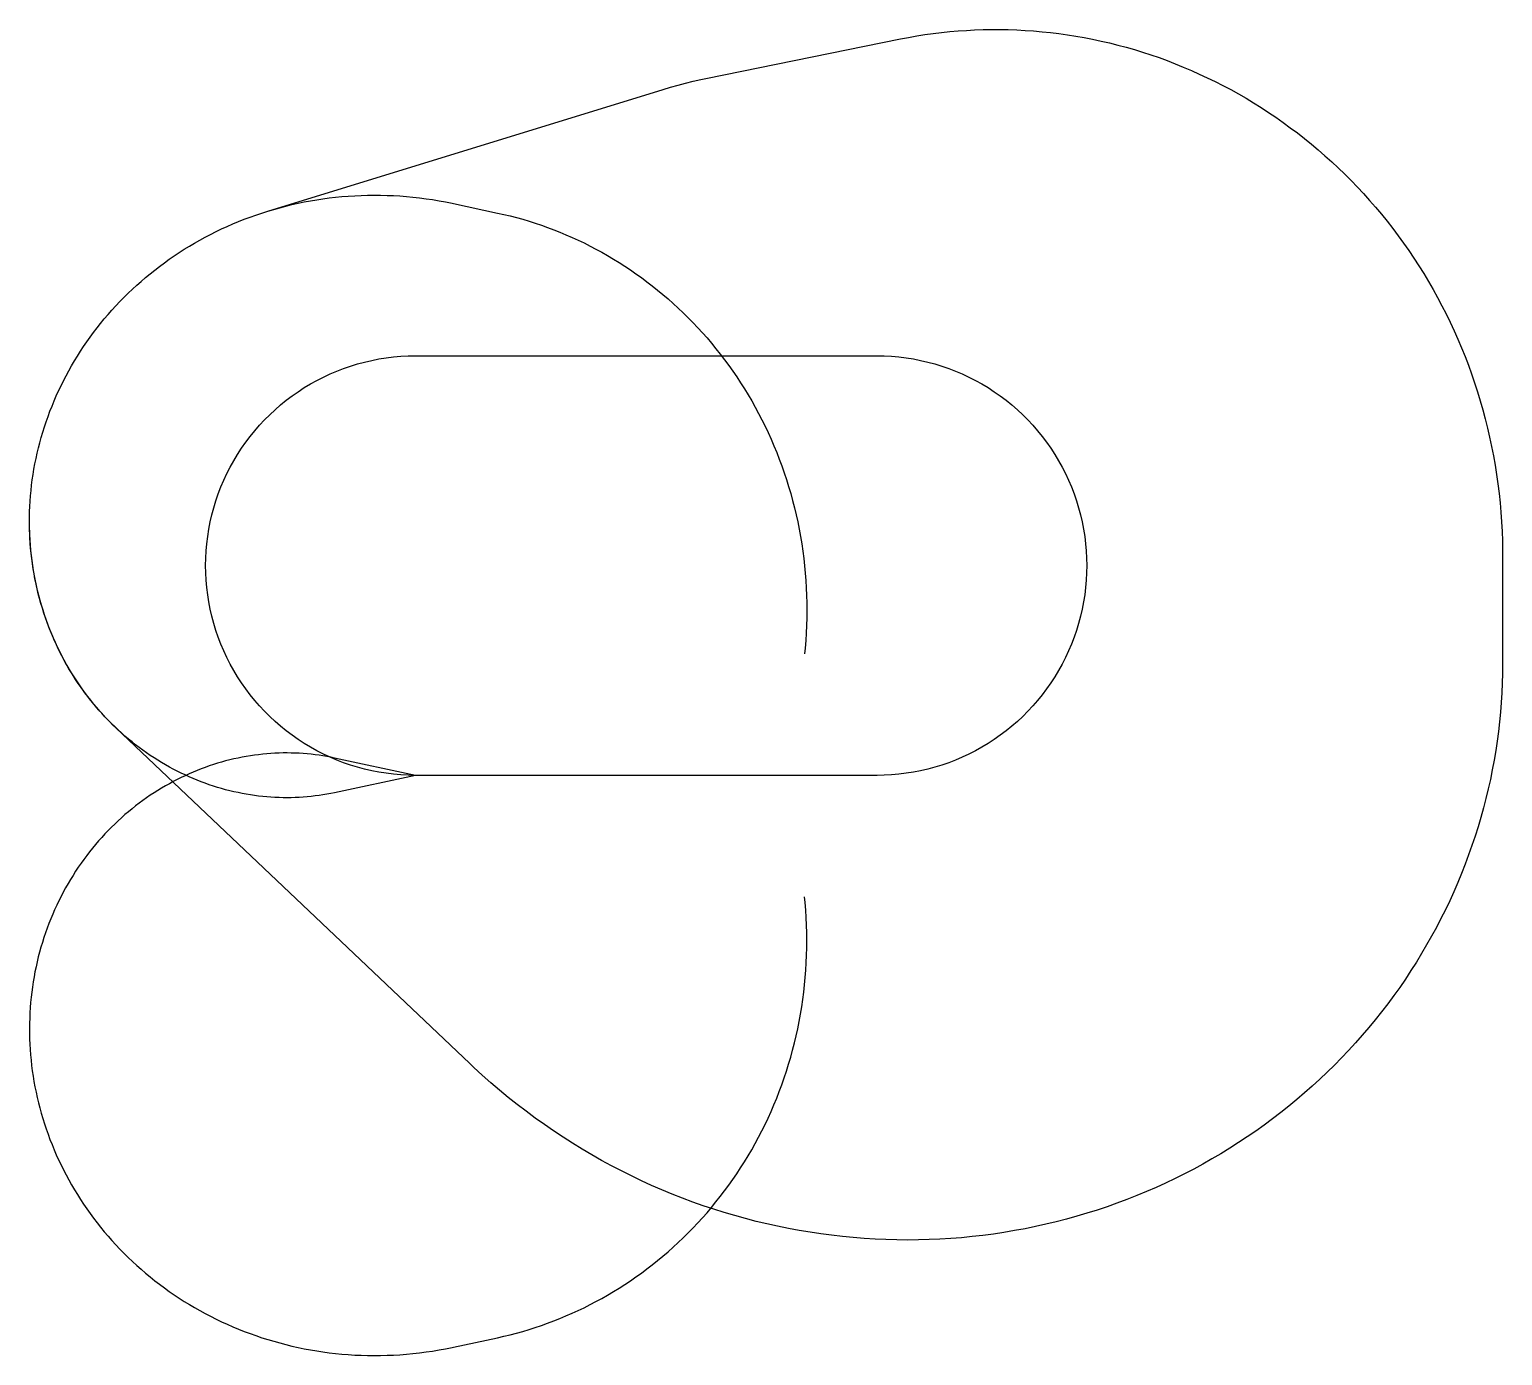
# Model space of a CAD drawing. Header units: metres. Extents: x -6255 to 17621, y -9405 to 12090.
import ezdxf

# ---------------------------------------------------------------- set-up
doc = ezdxf.new("R2010")
doc.units = ezdxf.units.M

msp = doc.modelspace()

# ---------------------------------------------------------------- linework, layer by layer
at = {"layer": 'NorminalTrack', "color": 1}
msp.add_lwpolyline([(0, 0), (0, 0), (-119, 2), (-237, 8), (-355, 19), (-473, 33), (-590, 52), (-707, 74), (-823, 101), (-937, 132), (-1051, 166), (-1163, 205), (-1274, 248), (-1383, 294), (-1491, 344), (-1596, 398), (-1700, 456), (-1802, 517), (-1901, 581), (-1999, 649), (-2093, 721), (-2186, 795), (-2275, 873), (-2362, 954), (-2446, 1038), (-2527, 1125), (-2605, 1215), (-2679, 1307), (-2751, 1402), (-2819, 1499), (-2883, 1598), (-2945, 1700), (-3002, 1804), (-3056, 1910), (-3106, 2017), (-3153, 2126), (-3195, 2237), (-3234, 2349), (-3268, 2463), (-3299, 2578), (-3326, 2693), (-3348, 2810), (-3367, 2927), (-3381, 3045), (-3392, 3163), (-3398, 3281), (-3400, 3400), (-3398, 3519), (-3392, 3637), (-3381, 3755), (-3367, 3873), (-3348, 3991), (-3326, 4107), (-3299, 4223), (-3268, 4337), (-3234, 4451), (-3195, 4563), (-3153, 4674), (-3106, 4783), (-3056, 4891), (-3002, 4996), (-2945, 5100), (-2883, 5202), (-2819, 5301), (-2751, 5399), (-2679, 5493), (-2605, 5586), (-2527, 5675), (-2446, 5762), (-2362, 5846), (-2275, 5927), (-2186, 6005), (-2093, 6079), (-1999, 6151), (-1901, 6219), (-1802, 6284), (-1700, 6345), (-1596, 6402), (-1491, 6456), (-1383, 6506), (-1274, 6553), (-1163, 6595), (-1051, 6634), (-937, 6668), (-823, 6699), (-707, 6726), (-590, 6749), (-473, 6767), (-355, 6782), (-237, 6792), (-119, 6798), (0, 6800), (0, 6800), (7482, 6800), (7482, 6800), (7600, 6798), (7719, 6792), (7837, 6782), (7955, 6767), (8072, 6749), (8189, 6726), (8304, 6699), (8419, 6668), (8532, 6634), (8645, 6595), (8755, 6553), (8865, 6506), (8972, 6456), (9078, 6402), (9182, 6345), (9284, 6284), (9383, 6219), (9480, 6151), (9575, 6079), (9667, 6005), (9757, 5927), (9844, 5846), (9928, 5762), (10009, 5675), (10086, 5586), (10161, 5493), (10232, 5399), (10301, 5301), (10365, 5202), (10426, 5100), (10484, 4996), (10538, 4891), (10588, 4783), (10634, 4674), (10677, 4563), (10715, 4451), (10750, 4337), (10781, 4223), (10808, 4107), (10830, 3991), (10849, 3873), (10863, 3755), (10874, 3637), (10880, 3519), (10882, 3400), (10880, 3281), (10874, 3163), (10863, 3045), (10849, 2927), (10830, 2810), (10808, 2693), (10781, 2578), (10750, 2463), (10715, 2349), (10677, 2237), (10634, 2126), (10588, 2017), (10538, 1910), (10484, 1804), (10426, 1700), (10365, 1598), (10301, 1499), (10232, 1402), (10161, 1307), (10086, 1215), (10009, 1125), (9928, 1038), (9844, 954), (9757, 873), (9667, 795), (9575, 721), (9480, 649), (9383, 581), (9284, 517), (9182, 456), (9078, 398), (8972, 344), (8865, 294), (8755, 248), (8645, 205), (8532, 166), (8419, 132), (8304, 101), (8189, 74), (8072, 52), (7955, 33), (7837, 19), (7719, 8), (7600, 2), (7482, 0), (0, 0)], dxfattribs=at)
at = {"layer": 'WindSpiral', "color": 5}
for points in [[(0, 0), (-1311, -281), (-1373, -294), (-1435, -306), (-1498, -316), (-1561, -326), (-1625, -334), (-1688, -342), (-1753, -348), (-1817, -353), (-1882, -357), (-1947, -360), (-2012, -362), (-2078, -363), (-2143, -363), (-2209, -361), (-2276, -358), (-2342, -354), (-2408, -349), (-2475, -343), (-2541, -335), (-2608, -327), (-2675, -317), (-2742, -306), (-2809, -294), (-2875, -280), (-2942, -265), (-3009, -250), (-3076, -233), (-3142, -214), (-3209, -195), (-3275, -174), (-3341, -152), (-3407, -129), (-3473, -104), (-3538, -79), (-3603, -52), (-3668, -24), (-3733, 6), (-3797, 36), (-3861, 68), (-3925, 101), (-3988, 135), (-4051, 170), (-4113, 207), (-4175, 245), (-4236, 284), (-4297, 324), (-4358, 365), (-4418, 408), (-4477, 451), (-4535, 496), (-4593, 542), (-4651, 589), (-4708, 637), (-4764, 687), (-4819, 737), (-4873, 789), (-4927, 841), (-4980, 895), (-5033, 950), (-5084, 1006), (-5135, 1063), (-5184, 1121), (-5233, 1180), (-5281, 1240), (-5328, 1301), (-5374, 1363), (-5419, 1426), (-5464, 1490), (-5507, 1555), (-5549, 1621), (-5590, 1688), (-5630, 1755), (-5669, 1824), (-5707, 1893), (-5743, 1963), (-5779, 2034), (-5813, 2106), (-5847, 2179), (-5879, 2252), (-5910, 2326), (-5939, 2401), (-5968, 2477), (-5995, 2553), (-6021, 2630), (-6046, 2708), (-6069, 2786), (-6091, 2865), (-6112, 2944), (-6131, 3024), (-6149, 3105), (-6166, 3186), (-6181, 3267), (-6195, 3349), (-6207, 3431), (-6218, 3514), (-6228, 3598), (-6236, 3681), (-6243, 3765), (-6248, 3849), (-6252, 3934), (-6255, 4019), (-6255, 4104), (-6255, 4189), (-6253, 4275), (-6249, 4360), (-6244, 4446), (-6238, 4532), (-6229, 4618), (-6220, 4704), (-6209, 4790), (-6196, 4877), (-6182, 4963), (-6166, 5049), (-6149, 5135), (-6130, 5221), (-6109, 5306), (-6087, 5392), (-6064, 5477), (-6039, 5563), (-6012, 5648), (-5984, 5732), (-5954, 5817), (-5923, 5901), (-5890, 5984), (-5856, 6068), (-5820, 6151), (-5783, 6233), (-5744, 6315), (-5703, 6396), (-5662, 6477), (-5618, 6558), (-5573, 6638), (-5527, 6717), (-5479, 6795), (-5429, 6873), (-5378, 6951), (-5326, 7027), (-5272, 7103), (-5217, 7178), (-5160, 7252), (-5102, 7325), (-5043, 7398), (-4982, 7470), (-4919, 7540), (-4856, 7610), (-4791, 7679), (-4724, 7747), (-4657, 7813), (-4588, 7879), (-4517, 7944), (-4446, 8007), (-4373, 8070), (-4299, 8131), (-4223, 8191), (-4147, 8250), (-4069, 8308), (-3990, 8365), (-3910, 8420), (-3829, 8474), (-3747, 8527), (-3663, 8578), (-3579, 8628), (-3493, 8676), (-3407, 8724), (-3319, 8769), (-3231, 8814), (-3141, 8857), (-3051, 8898), (-2960, 8938), (-2867, 8976), (-2774, 9013), (-2680, 9049), (-2586, 9082), (-2490, 9115), (-2394, 9145), (-2394, 9145), (4015, 11118), (4136, 11154), (4258, 11188), (4380, 11220), (4504, 11250), (4628, 11278), (4706, 11294), (7863, 11936), (7994, 11961), (8126, 11985), (8259, 12006), (8392, 12024), (8526, 12041), (8660, 12055), (8795, 12067), (8930, 12076), (9065, 12083), (9201, 12088), (9337, 12090), (9474, 12090), (9610, 12088), (9747, 12083), (9884, 12076), (10020, 12066), (10157, 12054), (10294, 12040), (10431, 12023), (10568, 12004), (10704, 11982), (10841, 11958), (10977, 11931), (11113, 11902), (11248, 11871), (11383, 11837), (11518, 11801), (11653, 11763), (11786, 11722), (11920, 11678), (12053, 11633), (12185, 11585), (12316, 11534), (12447, 11481), (12577, 11426), (12706, 11368), (12835, 11308), (12962, 11246), (13089, 11182), (13215, 11115), (13340, 11045), (13463, 10974), (13586, 10900), (13707, 10824), (13828, 10746), (13947, 10666), (14065, 10583), (14181, 10498), (14296, 10412), (14410, 10323), (14523, 10231), (14634, 10138), (14743, 10043), (14852, 9946), (14958, 9846), (15063, 9745), (15166, 9642), (15268, 9536), (15368, 9429), (15466, 9320), (15562, 9209), (15657, 9096), (15750, 8982), (15841, 8865), (15929, 8747), (16016, 8627), (16101, 8506), (16184, 8383), (16265, 8258), (16344, 8132), (16421, 8004), (16496, 7875), (16568, 7744), (16639, 7612), (16707, 7478), (16772, 7343), (16836, 7207), (16897, 7069), (16956, 6930), (17013, 6790), (17067, 6649), (17119, 6506), (17168, 6363), (17215, 6218), (17259, 6073), (17301, 5926), (17341, 5779), (17378, 5630), (17412, 5481), (17444, 5331), (17473, 5181), (17500, 5029), (17524, 4877), (17545, 4725), (17564, 4571), (17580, 4418), (17594, 4264), (17605, 4109), (17613, 3954), (17618, 3799), (17621, 3643), (17621, 3567), (17621, 1806), (17620, 1650), (17616, 1494), (17609, 1338), (17599, 1182), (17587, 1025), (17572, 869), (17554, 713), (17534, 556), (17510, 400), (17484, 245), (17455, 89), (17424, -66), (17389, -221), (17352, -375), (17313, -529), (17270, -683), (17225, -836), (17177, -988), (17126, -1139), (17072, -1290), (17016, -1441), (16957, -1590), (16896, -1738), (16832, -1886), (16765, -2033), (16695, -2178), (16623, -2323), (16549, -2467), (16471, -2609), (16391, -2750), (16309, -2890), (16224, -3029), (16136, -3166), (16046, -3303), (15954, -3437), (15859, -3570), (15761, -3702), (15661, -3832), (15559, -3961), (15455, -4088), (15348, -4213), (15238, -4336), (15127, -4458), (15013, -4578), (14897, -4696), (14779, -4812), (14658, -4926), (14536, -5039), (14411, -5149), (14285, -5257), (14156, -5363), (14025, -5467), (13892, -5569), (13758, -5669), (13621, -5766), (13483, -5861), (13343, -5954), (13201, -6045), (13057, -6133), (12911, -6218), (12764, -6302), (12616, -6382), (12465, -6461), (12313, -6536), (12160, -6609), (12005, -6680), (11849, -6748), (11691, -6813), (11533, -6876), (11372, -6936), (11211, -6993), (11049, -7047), (10885, -7099), (10720, -7148), (10554, -7193), (10387, -7237), (10220, -7277), (10051, -7314), (9882, -7349), (9711, -7380), (9540, -7409), (9369, -7435), (9196, -7457), (9024, -7477), (8850, -7494), (8676, -7507), (8502, -7518), (8327, -7526), (8152, -7530), (7977, -7532), (7801, -7530), (7626, -7526), (7450, -7518), (7274, -7507), (7098, -7493), (6922, -7476), (6747, -7456), (6571, -7433), (6396, -7407), (6221, -7378), (6046, -7345), (5871, -7310), (5698, -7271), (5524, -7230), (5351, -7185), (5179, -7137), (5007, -7086), (4836, -7032), (4666, -6976), (4497, -6916), (4328, -6853), (4161, -6787), (3994, -6718), (3829, -6646), (3664, -6571), (3501, -6493), (3339, -6412), (3178, -6328), (3018, -6241), (2860, -6152), (2703, -6059), (2548, -5964), (2394, -5866), (2241, -5765), (2090, -5662), (1941, -5555), (1794, -5446), (1648, -5335), (1505, -5220), (1363, -5103), (1222, -4983), (1084, -4861), (948, -4736), (880, -4672), (-4853, 769), (-4907, 821), (-4960, 875), (-5013, 929), (-5065, 985), (-5115, 1041), (-5166, 1099), (-5215, 1157), (-5263, 1217), (-5310, 1278), (-5357, 1339), (-5402, 1402), (-5447, 1466), (-5490, 1530), (-5533, 1596), (-5574, 1662), (-5615, 1729), (-5654, 1797), (-5692, 1867), (-5730, 1936), (-5766, 2007), (-5800, 2079), (-5834, 2151), (-5867, 2224), (-5898, 2298), (-5928, 2373), (-5957, 2448), (-5985, 2524), (-6011, 2601), (-6036, 2678), (-6060, 2756), (-6083, 2835), (-6104, 2914), (-6124, 2994), (-6142, 3074), (-6159, 3155), (-6175, 3236), (-6190, 3318), (-6203, 3400), (-6214, 3483), (-6224, 3566), (-6233, 3649), (-6241, 3733), (-6246, 3817), (-6251, 3902), (-6254, 3987), (-6255, 4072), (-6255, 4114)], [(0, 0), (-1311, -281), (-1373, -294), (-1435, -306), (-1498, -316), (-1561, -326), (-1625, -334), (-1688, -342), (-1753, -348), (-1817, -353), (-1882, -357), (-1947, -360), (-2012, -362), (-2078, -363), (-2143, -363), (-2209, -361), (-2276, -358), (-2342, -354), (-2408, -349), (-2475, -343), (-2541, -335), (-2608, -327), (-2675, -317), (-2742, -306), (-2809, -294), (-2875, -280), (-2942, -265), (-3009, -250), (-3076, -233), (-3142, -214), (-3209, -195), (-3275, -174), (-3341, -152), (-3407, -129), (-3473, -104), (-3538, -79), (-3603, -52), (-3668, -24), (-3733, 6), (-3797, 36), (-3861, 68), (-3925, 101), (-3988, 135), (-4051, 170), (-4113, 207), (-4175, 245), (-4236, 284), (-4297, 324), (-4358, 365), (-4418, 408), (-4477, 451), (-4535, 496), (-4593, 542), (-4651, 589), (-4708, 637), (-4764, 687), (-4819, 737), (-4873, 789), (-4927, 841), (-4980, 895), (-5033, 950), (-5084, 1006), (-5135, 1063), (-5184, 1121), (-5233, 1180), (-5281, 1240), (-5328, 1301), (-5374, 1363), (-5419, 1426), (-5464, 1490), (-5507, 1555), (-5549, 1621), (-5590, 1688), (-5630, 1755), (-5669, 1824), (-5707, 1893), (-5743, 1963), (-5779, 2034), (-5813, 2106), (-5847, 2179), (-5879, 2252), (-5910, 2326), (-5939, 2401), (-5968, 2477), (-5995, 2553), (-6021, 2630), (-6046, 2708), (-6069, 2786), (-6091, 2865), (-6112, 2944), (-6131, 3024), (-6149, 3105), (-6166, 3186), (-6181, 3267), (-6195, 3349), (-6207, 3431), (-6218, 3514), (-6228, 3598), (-6236, 3681), (-6243, 3765), (-6248, 3849), (-6252, 3934), (-6255, 4019), (-6255, 4104), (-6255, 4189), (-6253, 4275), (-6249, 4360), (-6244, 4446), (-6238, 4532), (-6229, 4618), (-6220, 4704), (-6209, 4790), (-6196, 4877), (-6182, 4963), (-6166, 5049), (-6149, 5135), (-6130, 5221), (-6109, 5306), (-6087, 5392), (-6064, 5477), (-6039, 5563), (-6012, 5648), (-5984, 5732), (-5954, 5817), (-5923, 5901), (-5890, 5984), (-5856, 6068), (-5820, 6151), (-5783, 6233), (-5744, 6315), (-5703, 6396), (-5662, 6477), (-5618, 6558), (-5573, 6638), (-5527, 6717), (-5479, 6795), (-5429, 6873), (-5378, 6951), (-5326, 7027), (-5272, 7103), (-5217, 7178), (-5160, 7252), (-5102, 7325), (-5043, 7398), (-4982, 7470), (-4919, 7540), (-4856, 7610), (-4791, 7679), (-4724, 7747), (-4657, 7813), (-4588, 7879), (-4517, 7944), (-4446, 8007), (-4373, 8070), (-4299, 8131), (-4223, 8191), (-4147, 8250), (-4069, 8308), (-3990, 8365), (-3910, 8420), (-3829, 8474), (-3747, 8527), (-3663, 8578), (-3579, 8628), (-3493, 8676), (-3407, 8724), (-3319, 8769), (-3231, 8814), (-3141, 8857), (-3051, 8898), (-2960, 8938), (-2867, 8976), (-2774, 9013), (-2680, 9049), (-2586, 9082), (-2490, 9115), (-2394, 9145), (-2297, 9174), (-2199, 9201), (-2101, 9227), (-2002, 9251), (-1902, 9273), (-1802, 9294), (-1701, 9313), (-1600, 9330), (-1498, 9345), (-1396, 9359), (-1294, 9371), (-1190, 9381), (-1087, 9389), (-983, 9396), (-879, 9401), (-775, 9404), (-670, 9405), (-565, 9404), (-460, 9401), (-355, 9397), (-250, 9391), (-144, 9383), (-39, 9373), (67, 9361), (172, 9347), (278, 9332), (383, 9314), (489, 9295), (594, 9274), (618, 9269), (1333, 9115), (1435, 9092), (1537, 9068), (1639, 9041), (1741, 9013), (1842, 8982), (1943, 8950), (2043, 8917), (2143, 8881), (2243, 8843), (2342, 8804), (2441, 8763), (2539, 8720), (2637, 8675), (2734, 8629), (2831, 8580), (2926, 8530), (3021, 8478), (3116, 8425), (3209, 8369), (3302, 8312), (3394, 8254), (3485, 8193), (3575, 8131), (3664, 8067), (3753, 8001), (3840, 7934), (3926, 7865), (4012, 7794), (4096, 7722), (4179, 7648), (4261, 7573), (4342, 7496), (4421, 7418), (4499, 7338), (4576, 7256), (4652, 7173), (4727, 7089), (4800, 7003), (4872, 6915), (4942, 6827), (5011, 6736), (5078, 6645), (5144, 6552), (5209, 6458), (5272, 6362), (5333, 6265), (5393, 6167), (5451, 6068), (5508, 5968), (5562, 5866), (5616, 5764), (5667, 5660), (5717, 5555), (5765, 5449), (5811, 5342), (5856, 5234), (5898, 5125), (5939, 5015), (5978, 4905), (6015, 4793), (6050, 4680), (6084, 4567), (6115, 4453), (6145, 4338), (6172, 4223), (6198, 4107), (6221, 3990), (6243, 3873), (6262, 3755), (6280, 3636), (6295, 3517), (6308, 3398), (6320, 3278), (6329, 3157), (6336, 3037), (6341, 2916), (6344, 2794), (6345, 2673), (6344, 2551), (6340, 2429), (6334, 2307), (6327, 2185), (6317, 2063), (6308, 1968)], [(0, 0), (-1311, 281), (-1373, 294), (-1435, 306), (-1498, 316), (-1561, 326), (-1625, 334), (-1688, 342), (-1753, 348), (-1817, 353), (-1882, 357), (-1947, 360), (-2012, 362), (-2078, 363), (-2143, 363), (-2209, 361), (-2276, 358), (-2342, 354), (-2408, 349), (-2475, 343), (-2541, 335), (-2608, 327), (-2675, 317), (-2742, 306), (-2809, 294), (-2875, 280), (-2942, 265), (-3009, 250), (-3076, 233), (-3142, 214), (-3209, 195), (-3275, 174), (-3341, 152), (-3407, 129), (-3473, 104), (-3538, 79), (-3603, 52), (-3668, 24), (-3733, -6), (-3797, -36), (-3861, -68), (-3925, -101), (-3988, -135), (-4051, -170), (-4113, -207), (-4175, -245), (-4236, -284), (-4297, -324), (-4358, -365), (-4418, -408), (-4477, -451), (-4535, -496), (-4593, -542), (-4651, -589), (-4708, -637), (-4764, -687), (-4819, -737), (-4873, -789), (-4927, -841), (-4980, -895), (-5033, -950), (-5084, -1006), (-5135, -1063), (-5184, -1121), (-5233, -1180), (-5281, -1240), (-5328, -1301), (-5374, -1363), (-5419, -1426), (-5464, -1490), (-5507, -1555), (-5549, -1621), (-5590, -1688), (-5630, -1755), (-5669, -1824), (-5707, -1893), (-5743, -1963), (-5779, -2034), (-5813, -2106), (-5847, -2179), (-5879, -2252), (-5910, -2326), (-5939, -2401), (-5968, -2477), (-5995, -2553), (-6021, -2630), (-6046, -2708), (-6069, -2786), (-6091, -2865), (-6112, -2944), (-6131, -3024), (-6149, -3105), (-6166, -3186), (-6181, -3267), (-6195, -3349), (-6207, -3431), (-6218, -3514), (-6228, -3598), (-6236, -3681), (-6243, -3765), (-6248, -3849), (-6252, -3934), (-6255, -4019), (-6255, -4104), (-6255, -4189), (-6253, -4275), (-6249, -4360), (-6244, -4446), (-6238, -4532), (-6229, -4618), (-6220, -4704), (-6209, -4790), (-6196, -4877), (-6182, -4963), (-6166, -5049), (-6149, -5135), (-6130, -5221), (-6109, -5306), (-6087, -5392), (-6064, -5477), (-6039, -5563), (-6012, -5648), (-5984, -5732), (-5954, -5817), (-5923, -5901), (-5890, -5984), (-5856, -6068), (-5820, -6151), (-5783, -6233), (-5744, -6315), (-5703, -6396), (-5662, -6477), (-5618, -6558), (-5573, -6638), (-5527, -6717), (-5479, -6795), (-5429, -6873), (-5378, -6951), (-5326, -7027), (-5272, -7103), (-5217, -7178), (-5160, -7252), (-5102, -7325), (-5043, -7398), (-4982, -7470), (-4919, -7540), (-4856, -7610), (-4791, -7679), (-4724, -7747), (-4657, -7813), (-4588, -7879), (-4517, -7944), (-4446, -8007), (-4373, -8070), (-4299, -8131), (-4223, -8191), (-4147, -8250), (-4069, -8308), (-3990, -8365), (-3910, -8420), (-3829, -8474), (-3747, -8527), (-3663, -8578), (-3579, -8628), (-3493, -8676), (-3407, -8724), (-3319, -8769), (-3231, -8814), (-3141, -8857), (-3051, -8898), (-2960, -8938), (-2867, -8976), (-2774, -9013), (-2680, -9049), (-2586, -9082), (-2490, -9115), (-2394, -9145), (-2297, -9174), (-2199, -9201), (-2101, -9227), (-2002, -9251), (-1902, -9273), (-1802, -9294), (-1701, -9313), (-1600, -9330), (-1498, -9345), (-1396, -9359), (-1294, -9371), (-1190, -9381), (-1087, -9389), (-983, -9396), (-879, -9401), (-775, -9404), (-670, -9405), (-565, -9404), (-460, -9401), (-355, -9397), (-250, -9391), (-144, -9383), (-39, -9373), (67, -9361), (172, -9347), (278, -9332), (383, -9314), (489, -9295), (594, -9274), (618, -9269), (1333, -9115), (1435, -9092), (1537, -9068), (1639, -9041), (1741, -9013), (1842, -8982), (1943, -8950), (2043, -8917), (2143, -8881), (2243, -8843), (2342, -8804), (2441, -8763), (2539, -8720), (2637, -8675), (2734, -8629), (2831, -8580), (2926, -8530), (3021, -8478), (3116, -8425), (3209, -8369), (3302, -8312), (3394, -8254), (3485, -8193), (3575, -8131), (3664, -8067), (3753, -8001), (3840, -7934), (3926, -7865), (4012, -7794), (4096, -7722), (4179, -7648), (4261, -7573), (4342, -7496), (4421, -7418), (4499, -7338), (4576, -7256), (4652, -7173), (4727, -7089), (4800, -7003), (4872, -6915), (4942, -6827), (5011, -6736), (5078, -6645), (5144, -6552), (5209, -6458), (5272, -6362), (5333, -6265), (5393, -6167), (5451, -6068), (5508, -5968), (5562, -5866), (5616, -5764), (5667, -5660), (5717, -5555), (5765, -5449), (5811, -5342), (5856, -5234), (5898, -5125), (5939, -5015), (5978, -4905), (6015, -4793), (6050, -4680), (6084, -4567), (6115, -4453), (6145, -4338), (6172, -4223), (6198, -4107), (6221, -3990), (6243, -3873), (6262, -3755), (6280, -3636), (6295, -3517), (6308, -3398), (6320, -3278), (6329, -3157), (6336, -3037), (6341, -2916), (6344, -2794), (6345, -2673), (6344, -2551), (6340, -2429), (6334, -2307), (6327, -2185), (6317, -2063), (6308, -1968)]]:
    msp.add_lwpolyline(points, dxfattribs=at)

doc.saveas('drawing.dxf')
